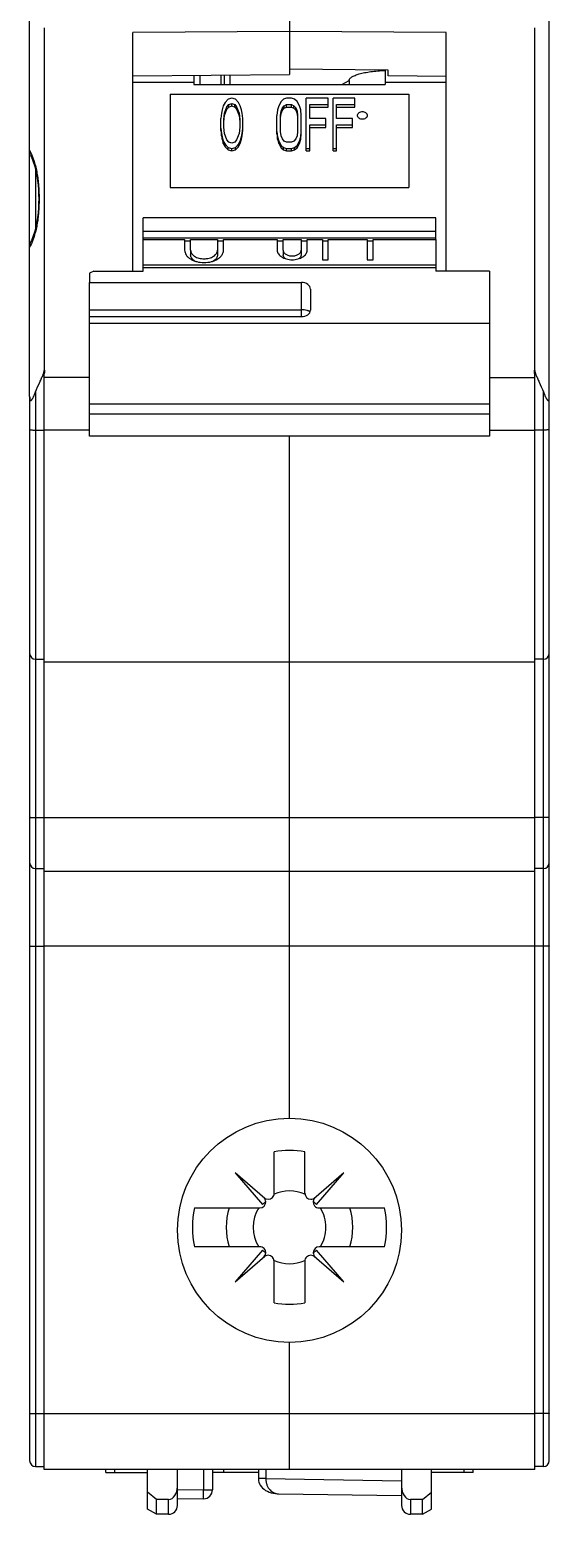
# Model space of a CAD drawing. Header units: millimetres. Extents: x 267.1 to 284.5, y 120 to 208.
# Drawn here: x 267.06 to 284.46, y 120.03 to 169.69 of the extents above; entities that cross this region are included whole.
import ezdxf

# ---------------------------------------------------------------- set-up
doc = ezdxf.new("R2010")
doc.units = ezdxf.units.MM
doc.header["$MEASUREMENT"] = 0
doc.layers.get('0').update_dxf_attribs({"lineweight": 0})
for name, color, linetype, lineweight in [('02_PLANES', 7, 'Continuous', 0), ('03_AXES', 7, 'Continuous', 0), ('08_DRAFTS', 7, 'Continuous', 0), ('09_ROUNDS', 7, 'Continuous', 0), ('10_CHAMFER', 7, 'Continuous', 0)]:
    doc.layers.add(name, color=color, linetype=linetype, lineweight=lineweight)

msp = doc.modelspace()

# ---------------------------------------------------------------- linework, layer by layer
at = {"color": 7, "lineweight": 25}
for p, q in [((284.463, 121.828), (284.463, 206.228)), ((267.563, 158.302), (267.563, 169.754)), ((283.963, 169.754), (283.963, 158.302)), ((272.563, 167.937), (272.563, 167.857)), ((272.563, 167.857), (278.963, 167.857)), ((277.513, 167.857), (277.763, 167.991)), ((277.763, 167.992), (277.763, 167.857)), ((278.963, 167.937), (278.963, 167.857)), ((271.763, 167.534), (279.763, 167.534)), ((271.763, 167.534), (271.763, 164.412)), ((273.708, 167.36), (273.606, 167.253)), ((273.831, 167.396), (273.708, 167.36)), ((273.953, 167.36), (273.831, 167.396)), ((274.055, 167.253), (273.953, 167.36)), ((275.566, 167.36), (275.484, 167.288)), ((275.668, 167.396), (275.566, 167.36)), ((275.832, 167.396), (275.668, 167.396)), ((275.934, 167.36), (275.832, 167.396)), ((276.015, 167.288), (275.934, 167.36)), ((276.322, 165.632), (276.322, 167.396)), ((277.057, 167.396), (276.322, 167.396)), ((277.057, 167.1), (277.057, 167.396)), ((277.22, 165.632), (277.22, 167.396)), ((277.955, 167.396), (277.22, 167.396)), ((277.955, 167.1), (277.955, 167.396)), ((279.763, 167.534), (279.763, 164.412)), ((273.484, 166.894), (273.463, 166.715)), ((273.504, 167.002), (273.484, 166.894)), ((273.545, 167.145), (273.504, 167.002)), ((273.606, 167.253), (273.545, 167.145)), ((273.565, 166.68), (273.586, 166.894)), ((273.586, 166.894), (273.667, 167.109)), ((273.586, 166.813), (273.667, 167.028)), ((273.586, 166.813), (273.586, 166.894)), ((273.667, 167.109), (273.729, 167.181)), ((273.667, 167.028), (273.667, 167.109)), ((273.667, 167.028), (273.729, 167.1)), ((273.729, 167.181), (273.831, 167.217)), ((273.729, 167.1), (273.729, 167.181)), ((273.729, 167.1), (273.831, 167.136)), ((273.831, 167.217), (273.933, 167.181)), ((273.831, 167.136), (273.831, 167.217)), ((273.831, 167.136), (273.933, 167.1)), ((273.933, 167.181), (273.994, 167.109)), ((273.933, 167.1), (273.933, 167.181)), ((273.933, 167.1), (273.994, 167.028)), ((273.994, 167.109), (274.076, 166.894)), ((273.994, 167.028), (273.994, 167.109)), ((273.994, 167.028), (274.076, 166.813)), ((274.117, 167.145), (274.055, 167.253)), ((274.076, 166.894), (274.096, 166.68)), ((274.076, 166.813), (274.076, 166.894)), ((274.157, 167.002), (274.117, 167.145)), ((274.178, 166.894), (274.157, 167.002)), ((274.198, 166.715), (274.178, 166.894)), ((275.362, 167.002), (275.342, 166.823)), ((275.403, 167.145), (275.362, 167.002)), ((275.484, 167.288), (275.403, 167.145)), ((275.464, 166.823), (275.484, 166.966)), ((275.464, 166.742), (275.484, 166.885)), ((275.484, 166.966), (275.525, 167.074)), ((275.484, 166.885), (275.525, 166.992)), ((275.484, 166.885), (275.484, 166.966)), ((275.525, 167.074), (275.587, 167.145)), ((275.525, 166.992), (275.525, 167.074)), ((275.525, 166.992), (275.587, 167.064)), ((275.587, 167.145), (275.668, 167.181)), ((275.587, 167.064), (275.587, 167.145)), ((275.587, 167.064), (275.668, 167.1)), ((275.668, 167.1), (275.668, 167.181)), ((275.668, 167.181), (275.832, 167.181)), ((275.668, 167.1), (275.832, 167.1)), ((275.832, 167.1), (275.832, 167.181)), ((275.832, 167.181), (275.913, 167.145)), ((275.832, 167.1), (275.913, 167.064)), ((275.913, 167.064), (275.913, 167.145)), ((275.913, 167.145), (275.974, 167.074)), ((275.913, 167.064), (275.974, 166.992)), ((275.974, 166.992), (275.974, 167.074)), ((275.974, 167.074), (276.015, 166.966)), ((275.974, 166.992), (276.015, 166.885)), ((276.097, 167.145), (276.015, 167.288)), ((276.015, 166.966), (276.036, 166.823)), ((276.015, 166.885), (276.015, 166.966)), ((276.015, 166.885), (276.036, 166.742)), ((276.138, 167.002), (276.097, 167.145)), ((276.158, 166.823), (276.138, 167.002)), ((276.444, 166.715), (276.444, 167.181)), ((276.444, 167.181), (277.057, 167.181)), ((276.444, 167.1), (277.057, 167.1)), ((277.342, 166.715), (277.342, 167.181)), ((277.342, 167.181), (277.955, 167.181)), ((277.342, 167.1), (277.955, 167.1)), ((273.463, 166.312), (273.463, 166.715)), ((273.463, 166.393), (273.484, 166.214)), ((273.565, 166.599), (273.586, 166.813)), ((273.565, 166.429), (273.565, 166.68)), ((273.586, 166.214), (273.565, 166.429)), ((274.076, 166.813), (274.096, 166.599)), ((274.096, 166.429), (274.076, 166.214)), ((274.096, 166.68), (274.096, 166.429)), ((274.178, 166.214), (274.198, 166.393)), ((274.198, 166.312), (274.198, 166.715)), ((275.342, 166.205), (275.342, 166.823)), ((275.464, 166.286), (275.464, 166.823)), ((276.036, 166.823), (276.036, 166.286)), ((276.158, 166.205), (276.158, 166.823)), ((276.975, 166.715), (276.444, 166.715)), ((276.444, 165.632), (276.444, 166.501)), ((276.444, 166.501), (276.975, 166.501)), ((276.444, 166.42), (276.975, 166.42)), ((276.975, 166.42), (276.975, 166.715)), ((277.873, 166.715), (277.342, 166.715)), ((277.342, 165.632), (277.342, 166.501)), ((277.342, 166.501), (277.873, 166.501)), ((277.342, 166.42), (277.873, 166.42)), ((277.873, 166.42), (277.873, 166.715)), ((273.463, 166.312), (273.484, 166.133)), ((273.484, 166.214), (273.504, 166.107)), ((273.484, 166.133), (273.484, 166.214)), ((273.484, 166.133), (273.504, 166.026)), ((273.504, 166.107), (273.545, 165.963)), ((273.504, 166.026), (273.504, 166.107)), ((273.504, 166.026), (273.545, 165.882)), ((273.545, 165.963), (273.606, 165.856)), ((273.545, 165.882), (273.545, 165.963)), ((273.545, 165.882), (273.606, 165.775)), ((273.667, 165.999), (273.586, 166.214)), ((273.729, 165.928), (273.667, 165.999)), ((273.831, 165.892), (273.729, 165.928)), ((273.933, 165.928), (273.831, 165.892)), ((273.994, 165.999), (273.933, 165.928)), ((274.076, 166.214), (273.994, 165.999)), ((274.055, 165.856), (274.117, 165.963)), ((274.055, 165.775), (274.117, 165.882)), ((274.117, 165.963), (274.157, 166.107)), ((274.117, 165.882), (274.157, 166.026)), ((274.117, 165.882), (274.117, 165.963)), ((274.157, 166.107), (274.178, 166.214)), ((274.157, 166.026), (274.178, 166.133)), ((274.157, 166.026), (274.157, 166.107)), ((274.178, 166.133), (274.198, 166.312)), ((274.178, 166.133), (274.178, 166.214)), ((275.342, 166.286), (275.362, 166.107)), ((275.342, 166.205), (275.362, 166.026)), ((275.362, 166.026), (275.362, 166.107)), ((275.362, 166.107), (275.403, 165.963)), ((275.362, 166.026), (275.403, 165.882)), ((275.403, 165.882), (275.403, 165.963)), ((275.403, 165.963), (275.484, 165.82)), ((275.403, 165.882), (275.484, 165.739)), ((275.484, 166.142), (275.464, 166.286)), ((275.525, 166.035), (275.484, 166.142)), ((275.587, 165.963), (275.525, 166.035)), ((275.668, 165.928), (275.587, 165.963)), ((275.832, 165.928), (275.668, 165.928)), ((275.913, 165.963), (275.832, 165.928)), ((275.974, 166.035), (275.913, 165.963)), ((276.015, 166.142), (275.974, 166.035)), ((276.036, 166.286), (276.015, 166.142)), ((276.015, 165.82), (276.097, 165.963)), ((276.015, 165.739), (276.097, 165.882)), ((276.097, 165.963), (276.138, 166.107)), ((276.097, 165.882), (276.138, 166.026)), ((276.097, 165.882), (276.097, 165.963)), ((276.138, 166.107), (276.158, 166.286)), ((276.138, 166.026), (276.158, 166.205)), ((276.138, 166.026), (276.138, 166.107)), ((273.606, 165.856), (273.708, 165.749)), ((273.606, 165.775), (273.606, 165.856)), ((273.606, 165.775), (273.708, 165.668)), ((273.708, 165.749), (273.831, 165.713)), ((273.708, 165.668), (273.708, 165.749)), ((273.708, 165.668), (273.831, 165.632)), ((273.831, 165.713), (273.953, 165.749)), ((273.831, 165.632), (273.831, 165.713)), ((273.831, 165.632), (273.953, 165.668)), ((273.953, 165.749), (274.055, 165.856)), ((273.953, 165.668), (274.055, 165.775)), ((273.953, 165.668), (273.953, 165.749)), ((274.055, 165.775), (274.055, 165.856)), ((275.484, 165.739), (275.484, 165.82)), ((275.484, 165.82), (275.566, 165.749)), ((275.484, 165.739), (275.566, 165.668)), ((275.566, 165.668), (275.566, 165.749)), ((275.566, 165.749), (275.668, 165.713)), ((275.566, 165.668), (275.668, 165.632)), ((275.668, 165.632), (275.668, 165.713)), ((275.668, 165.713), (275.832, 165.713)), ((275.668, 165.632), (275.832, 165.632)), ((275.832, 165.713), (275.934, 165.749)), ((275.832, 165.632), (275.832, 165.713)), ((275.832, 165.632), (275.934, 165.668)), ((275.934, 165.749), (276.015, 165.82)), ((275.934, 165.668), (275.934, 165.749)), ((275.934, 165.668), (276.015, 165.739)), ((276.015, 165.739), (276.015, 165.82)), ((276.322, 165.713), (276.444, 165.713)), ((276.322, 165.632), (276.444, 165.632)), ((277.22, 165.713), (277.342, 165.713)), ((277.22, 165.632), (277.342, 165.632)), ((271.763, 164.412), (279.763, 164.412)), ((270.863, 162.668), (272.253, 162.668)), ((270.863, 161.812), (270.863, 162.668)), ((272.253, 162.668), (272.253, 162.31)), ((272.253, 162.62), (272.453, 162.62)), ((272.453, 162.668), (273.353, 162.668)), ((272.453, 162.31), (272.453, 162.668)), ((273.353, 162.668), (273.353, 162.31)), ((273.353, 162.62), (273.553, 162.62)), ((273.553, 162.668), (275.353, 162.668)), ((273.553, 162.31), (273.553, 162.668)), ((275.353, 162.668), (275.353, 162.31)), ((275.353, 162.62), (275.553, 162.62)), ((275.553, 162.668), (276.153, 162.668)), ((275.553, 162.31), (275.553, 162.668)), ((276.153, 162.668), (276.153, 162.31)), ((276.153, 162.62), (276.353, 162.62)), ((276.353, 162.668), (276.863, 162.668)), ((276.353, 162.31), (276.353, 162.668)), ((276.863, 162.668), (276.863, 161.994)), ((276.863, 162.62), (277.063, 162.62)), ((277.063, 162.668), (278.363, 162.668)), ((277.063, 161.994), (277.063, 162.668)), ((278.363, 162.668), (278.363, 161.994)), ((278.363, 162.62), (278.563, 162.62)), ((278.563, 161.994), (278.563, 162.668)), ((278.563, 162.668), (280.663, 162.668)), ((280.663, 162.668), (280.663, 161.812)), ((282.463, 161.608), (280.663, 161.608)), ((267.512, 158.146), (267.553, 158.146)), ((267.553, 121.528), (267.553, 158.289)), ((269.063, 158.054), (267.553, 158.054)), ((282.463, 158.054), (283.973, 158.054)), ((283.973, 121.528), (283.973, 158.289)), ((284.014, 158.146), (283.973, 158.146)), ((267.263, 157.573), (267.263, 121.628)), ((284.263, 121.628), (284.263, 157.573)), ((267.063, 157.422), (267.063, 121.828)), ((267.263, 156.297), (267.553, 156.297)), ((269.063, 156.293), (267.553, 156.293)), ((282.463, 156.293), (283.973, 156.293)), ((284.263, 156.297), (283.973, 156.297)), ((267.263, 148.628), (267.553, 148.628)), ((283.973, 148.528), (267.553, 148.528)), ((284.263, 148.628), (283.973, 148.628)), ((267.263, 143.331), (267.553, 143.331)), ((283.973, 143.32), (267.553, 143.32)), ((284.263, 143.331), (283.973, 143.331)), ((267.263, 141.628), (267.553, 141.628)), ((284.263, 141.628), (283.973, 141.628)), ((283.973, 141.528), (267.553, 141.528)), ((267.263, 139.032), (267.553, 139.032)), ((283.973, 139.028), (267.553, 139.028)), ((284.263, 139.032), (283.973, 139.032)), ((274.935, 130.589), (273.942, 131.449)), ((273.942, 131.449), (274.862, 130.388)), ((277.584, 131.449), (276.577, 130.576)), ((276.665, 130.388), (277.584, 131.449)), ((274.862, 130.388), (274.968, 130.494)), ((276.553, 130.5), (276.665, 130.388)), ((274.862, 128.868), (273.942, 127.807)), ((273.942, 127.807), (274.935, 128.667)), ((274.968, 128.762), (274.862, 128.868)), ((276.665, 128.868), (276.56, 128.763)), ((276.593, 128.666), (277.584, 127.807)), ((277.584, 127.807), (276.665, 128.868)), ((267.263, 123.395), (267.553, 123.395)), ((283.973, 123.389), (267.553, 123.389)), ((284.263, 123.395), (283.973, 123.395)), ((267.263, 121.628), (267.553, 121.628)), ((283.973, 121.528), (267.553, 121.528)), ((284.263, 121.628), (283.973, 121.628))]:
    msp.add_line(p, q, dxfattribs=at)
for points, knots in [([(278.203, 166.941), (278.181, 166.941), (278.159, 166.938), (278.138, 166.932), (278.119, 166.926), (278.1, 166.918), (278.083, 166.906), (278.068, 166.896), (278.055, 166.883), (278.046, 166.867), (278.042, 166.86), (278.039, 166.852), (278.037, 166.845), (278.034, 166.837), (278.033, 166.829), (278.033, 166.821)], [0, 0, 0, 0, 1, 1, 1, 2, 2, 2, 3, 3, 3, 4, 4, 4, 5, 5, 5, 5]), ([(278.373, 166.821), (278.373, 166.829), (278.372, 166.837), (278.37, 166.845), (278.368, 166.852), (278.364, 166.86), (278.36, 166.867), (278.351, 166.883), (278.338, 166.896), (278.323, 166.906), (278.307, 166.918), (278.288, 166.926), (278.268, 166.932), (278.247, 166.938), (278.225, 166.941), (278.203, 166.941)], [0, 0, 0, 0, 1, 1, 1, 2, 2, 2, 3, 3, 3, 4, 4, 4, 5, 5, 5, 5]), ([(278.033, 166.821), (278.033, 166.813), (278.034, 166.805), (278.037, 166.798), (278.039, 166.79), (278.042, 166.782), (278.046, 166.775), (278.055, 166.76), (278.068, 166.747), (278.083, 166.736), (278.1, 166.724), (278.119, 166.716), (278.138, 166.71), (278.159, 166.704), (278.181, 166.701), (278.203, 166.701)], [0, 0, 0, 0, 1, 1, 1, 2, 2, 2, 3, 3, 3, 4, 4, 4, 5, 5, 5, 5]), ([(278.203, 166.701), (278.225, 166.701), (278.247, 166.704), (278.268, 166.71), (278.288, 166.716), (278.307, 166.724), (278.323, 166.736), (278.338, 166.747), (278.351, 166.76), (278.36, 166.775), (278.364, 166.782), (278.368, 166.79), (278.37, 166.798), (278.372, 166.805), (278.373, 166.813), (278.373, 166.821)], [0, 0, 0, 0, 1, 1, 1, 2, 2, 2, 3, 3, 3, 4, 4, 4, 5, 5, 5, 5]), ([(267.263, 157.573), (267.307, 157.684), (267.354, 157.793), (267.403, 157.902), (267.423, 157.947), (267.443, 157.991), (267.463, 158.036), (267.48, 158.072), (267.496, 158.109), (267.512, 158.146)], [0, 0, 0, 0, 1, 1, 1, 2, 2, 2, 3, 3, 3, 3]), ([(267.512, 158.146), (267.517, 158.157), (267.522, 158.168), (267.526, 158.18), (267.538, 158.215), (267.547, 158.252), (267.553, 158.289)], [0, 0, 0, 0, 1, 1, 1, 2, 2, 2, 2]), ([(267.563, 158.302), (267.563, 158.292), (267.563, 158.281), (267.563, 158.27), (267.561, 158.238), (267.558, 158.207), (267.553, 158.176)], [0, 0, 0, 0, 1, 1, 1, 2, 2, 2, 2]), ([(283.973, 158.176), (283.972, 158.186), (283.97, 158.196), (283.969, 158.206), (283.965, 158.238), (283.963, 158.27), (283.963, 158.302)], [0, 0, 0, 0, 1, 1, 1, 2, 2, 2, 2]), ([(283.973, 158.289), (283.975, 158.276), (283.978, 158.264), (283.98, 158.251), (283.988, 158.215), (284, 158.18), (284.014, 158.146)], [0, 0, 0, 0, 1, 1, 1, 2, 2, 2, 2]), ([(284.014, 158.146), (284.03, 158.109), (284.047, 158.072), (284.063, 158.036), (284.083, 157.991), (284.103, 157.947), (284.123, 157.902), (284.172, 157.793), (284.22, 157.684), (284.263, 157.573)], [0, 0, 0, 0, 1, 1, 1, 2, 2, 2, 3, 3, 3, 3]), ([(267.063, 157.422), (267.063, 157.396), (267.064, 157.37), (267.068, 157.345), (267.07, 157.332), (267.072, 157.32), (267.077, 157.308), (267.079, 157.303), (267.081, 157.298), (267.084, 157.294), (267.087, 157.29), (267.09, 157.287), (267.094, 157.285), (267.095, 157.284), (267.097, 157.283), (267.099, 157.283), (267.1, 157.283), (267.102, 157.283), (267.104, 157.283), (267.108, 157.284), (267.111, 157.285), (267.114, 157.287), (267.117, 157.289), (267.121, 157.292), (267.123, 157.295), (267.127, 157.297), (267.129, 157.301), (267.132, 157.304), (267.135, 157.307), (267.138, 157.311), (267.14, 157.314), (267.143, 157.318), (267.146, 157.322), (267.148, 157.326), (267.154, 157.334), (267.159, 157.342), (267.163, 157.351), (267.168, 157.359), (267.173, 157.368), (267.177, 157.377), (267.182, 157.386), (267.186, 157.395), (267.191, 157.404), (267.195, 157.413), (267.199, 157.422), (267.204, 157.431), (267.208, 157.441), (267.212, 157.45), (267.216, 157.459), (267.224, 157.478), (267.232, 157.497), (267.24, 157.516), (267.248, 157.535), (267.256, 157.554), (267.263, 157.573)], [0, 0, 0, 0, 1, 1, 1, 2, 2, 2, 3, 3, 3, 4, 4, 4, 5, 5, 5, 6, 6, 6, 7, 7, 7, 8, 8, 8, 9, 9, 9, 10, 10, 10, 11, 11, 11, 12, 12, 12, 13, 13, 13, 14, 14, 14, 15, 15, 15, 16, 16, 16, 17, 17, 17, 18, 18, 18, 18]), ([(284.263, 157.573), (284.271, 157.554), (284.278, 157.535), (284.286, 157.516), (284.294, 157.497), (284.302, 157.478), (284.31, 157.459), (284.314, 157.45), (284.319, 157.441), (284.323, 157.431), (284.327, 157.422), (284.331, 157.413), (284.336, 157.404), (284.34, 157.395), (284.345, 157.386), (284.349, 157.377), (284.354, 157.368), (284.358, 157.359), (284.363, 157.351), (284.368, 157.342), (284.373, 157.334), (284.378, 157.326), (284.381, 157.322), (284.383, 157.318), (284.386, 157.314), (284.389, 157.311), (284.391, 157.307), (284.394, 157.304), (284.397, 157.301), (284.4, 157.297), (284.403, 157.295), (284.406, 157.292), (284.409, 157.289), (284.412, 157.287), (284.416, 157.285), (284.419, 157.284), (284.423, 157.283), (284.424, 157.283), (284.426, 157.283), (284.428, 157.283), (284.43, 157.283), (284.431, 157.284), (284.433, 157.285), (284.437, 157.287), (284.44, 157.29), (284.442, 157.294), (284.446, 157.298), (284.448, 157.303), (284.45, 157.308), (284.454, 157.32), (284.456, 157.332), (284.458, 157.345), (284.462, 157.37), (284.463, 157.396), (284.463, 157.422)], [0, 0, 0, 0, 1, 1, 1, 2, 2, 2, 3, 3, 3, 4, 4, 4, 5, 5, 5, 6, 6, 6, 7, 7, 7, 8, 8, 8, 9, 9, 9, 10, 10, 10, 11, 11, 11, 12, 12, 12, 13, 13, 13, 14, 14, 14, 15, 15, 15, 16, 16, 16, 17, 17, 17, 18, 18, 18, 18]), ([(267.063, 156.304), (267.063, 156.304), (267.064, 156.304), (267.064, 156.304), (267.065, 156.303), (267.066, 156.303), (267.067, 156.303), (267.069, 156.303), (267.07, 156.302), (267.072, 156.302), (267.074, 156.302), (267.076, 156.302), (267.078, 156.302), (267.081, 156.301), (267.084, 156.301), (267.087, 156.301), (267.09, 156.301), (267.094, 156.3), (267.097, 156.3), (267.101, 156.3), (267.105, 156.3), (267.109, 156.3), (267.113, 156.299), (267.117, 156.299), (267.122, 156.299), (267.132, 156.299), (267.142, 156.298), (267.152, 156.298), (267.164, 156.298), (267.175, 156.298), (267.187, 156.297), (267.199, 156.297), (267.212, 156.297), (267.224, 156.297), (267.237, 156.297), (267.25, 156.297), (267.263, 156.297)], [0, 0, 0, 0, 1, 1, 1, 2, 2, 2, 3, 3, 3, 4, 4, 4, 5, 5, 5, 6, 6, 6, 7, 7, 7, 8, 8, 8, 9, 9, 9, 10, 10, 10, 11, 11, 11, 12, 12, 12, 12]), ([(284.463, 156.304), (284.463, 156.304), (284.463, 156.304), (284.462, 156.304), (284.461, 156.303), (284.46, 156.303), (284.459, 156.303), (284.458, 156.303), (284.456, 156.302), (284.455, 156.302), (284.452, 156.302), (284.45, 156.302), (284.448, 156.302), (284.445, 156.301), (284.442, 156.301), (284.44, 156.301), (284.436, 156.301), (284.433, 156.3), (284.43, 156.3), (284.426, 156.3), (284.422, 156.3), (284.418, 156.3), (284.413, 156.299), (284.409, 156.299), (284.405, 156.299), (284.395, 156.299), (284.384, 156.298), (284.374, 156.298), (284.363, 156.298), (284.351, 156.298), (284.34, 156.297), (284.327, 156.297), (284.315, 156.297), (284.302, 156.297), (284.289, 156.297), (284.276, 156.297), (284.263, 156.297)], [0, 0, 0, 0, 1, 1, 1, 2, 2, 2, 3, 3, 3, 4, 4, 4, 5, 5, 5, 6, 6, 6, 7, 7, 7, 8, 8, 8, 9, 9, 9, 10, 10, 10, 11, 11, 11, 12, 12, 12, 12]), ([(267.063, 143.352), (267.063, 143.351), (267.064, 143.35), (267.064, 143.35), (267.065, 143.349), (267.066, 143.348), (267.067, 143.348), (267.069, 143.347), (267.07, 143.346), (267.072, 143.346), (267.074, 143.345), (267.076, 143.344), (267.078, 143.344), (267.085, 143.342), (267.091, 143.341), (267.097, 143.34), (267.105, 143.339), (267.114, 143.338), (267.122, 143.337), (267.132, 143.336), (267.142, 143.335), (267.152, 143.334), (267.164, 143.334), (267.175, 143.333), (267.187, 143.332), (267.212, 143.331), (267.238, 143.331), (267.263, 143.331)], [0, 0, 0, 0, 1, 1, 1, 2, 2, 2, 3, 3, 3, 4, 4, 4, 5, 5, 5, 6, 6, 6, 7, 7, 7, 8, 8, 8, 9, 9, 9, 9]), ([(284.463, 143.352), (284.463, 143.351), (284.463, 143.35), (284.462, 143.35), (284.461, 143.349), (284.46, 143.348), (284.459, 143.348), (284.458, 143.347), (284.456, 143.346), (284.455, 143.346), (284.452, 143.345), (284.45, 143.344), (284.448, 143.344), (284.442, 143.342), (284.436, 143.341), (284.43, 143.34), (284.421, 143.339), (284.413, 143.338), (284.405, 143.337), (284.395, 143.336), (284.384, 143.335), (284.374, 143.334), (284.363, 143.334), (284.351, 143.333), (284.34, 143.332), (284.314, 143.331), (284.289, 143.331), (284.263, 143.331)], [0, 0, 0, 0, 1, 1, 1, 2, 2, 2, 3, 3, 3, 4, 4, 4, 5, 5, 5, 6, 6, 6, 7, 7, 7, 8, 8, 8, 9, 9, 9, 9]), ([(267.063, 139.038), (267.063, 139.038), (267.064, 139.038), (267.064, 139.038), (267.065, 139.037), (267.066, 139.037), (267.067, 139.037), (267.069, 139.037), (267.07, 139.037), (267.072, 139.036), (267.074, 139.036), (267.076, 139.036), (267.078, 139.036), (267.081, 139.036), (267.084, 139.035), (267.087, 139.035), (267.09, 139.035), (267.094, 139.035), (267.097, 139.035), (267.101, 139.034), (267.105, 139.034), (267.109, 139.034), (267.113, 139.034), (267.117, 139.034), (267.122, 139.034), (267.132, 139.033), (267.142, 139.033), (267.152, 139.033), (267.164, 139.032), (267.175, 139.032), (267.187, 139.032), (267.199, 139.032), (267.212, 139.032), (267.224, 139.032), (267.237, 139.032), (267.25, 139.032), (267.263, 139.032)], [0, 0, 0, 0, 1, 1, 1, 2, 2, 2, 3, 3, 3, 4, 4, 4, 5, 5, 5, 6, 6, 6, 7, 7, 7, 8, 8, 8, 9, 9, 9, 10, 10, 10, 11, 11, 11, 12, 12, 12, 12]), ([(284.463, 139.038), (284.463, 139.038), (284.463, 139.038), (284.462, 139.038), (284.461, 139.037), (284.46, 139.037), (284.459, 139.037), (284.458, 139.037), (284.456, 139.037), (284.455, 139.036), (284.452, 139.036), (284.45, 139.036), (284.448, 139.036), (284.445, 139.036), (284.442, 139.035), (284.44, 139.035), (284.436, 139.035), (284.433, 139.035), (284.43, 139.035), (284.426, 139.034), (284.422, 139.034), (284.418, 139.034), (284.413, 139.034), (284.409, 139.034), (284.405, 139.034), (284.395, 139.033), (284.384, 139.033), (284.374, 139.033), (284.363, 139.032), (284.351, 139.032), (284.34, 139.032), (284.327, 139.032), (284.315, 139.032), (284.302, 139.032), (284.289, 139.032), (284.276, 139.032), (284.263, 139.032)], [0, 0, 0, 0, 1, 1, 1, 2, 2, 2, 3, 3, 3, 4, 4, 4, 5, 5, 5, 6, 6, 6, 7, 7, 7, 8, 8, 8, 9, 9, 9, 10, 10, 10, 11, 11, 11, 12, 12, 12, 12]), ([(274.768, 130.278), (274.879, 130.278), (274.968, 130.368), (274.968, 130.478), (274.968, 130.532), (274.947, 130.583), (274.908, 130.621)], [0, 0, 0, 0, 1, 1, 1, 2, 2, 2, 2]), ([(276.615, 130.624), (276.534, 130.549), (276.53, 130.422), (276.605, 130.341), (276.643, 130.301), (276.696, 130.278), (276.751, 130.278)], [0, 0, 0, 0, 1, 1, 1, 2, 2, 2, 2]), ([(274.908, 128.635), (274.987, 128.713), (274.988, 128.839), (274.911, 128.918), (274.873, 128.956), (274.822, 128.978), (274.768, 128.978)], [0, 0, 0, 0, 1, 1, 1, 2, 2, 2, 2]), ([(276.759, 128.978), (276.648, 128.978), (276.559, 128.888), (276.559, 128.778), (276.559, 128.724), (276.58, 128.673), (276.619, 128.636)], [0, 0, 0, 0, 1, 1, 1, 2, 2, 2, 2]), ([(267.063, 123.409), (267.063, 123.409), (267.064, 123.408), (267.064, 123.408), (267.065, 123.407), (267.066, 123.407), (267.067, 123.407), (267.069, 123.406), (267.07, 123.406), (267.072, 123.405), (267.074, 123.405), (267.076, 123.404), (267.078, 123.404), (267.085, 123.403), (267.091, 123.402), (267.097, 123.402), (267.105, 123.401), (267.114, 123.4), (267.122, 123.4), (267.132, 123.399), (267.142, 123.398), (267.152, 123.398), (267.164, 123.397), (267.175, 123.397), (267.187, 123.397), (267.199, 123.396), (267.212, 123.396), (267.224, 123.396), (267.237, 123.396), (267.25, 123.395), (267.263, 123.395)], [0, 0, 0, 0, 1, 1, 1, 2, 2, 2, 3, 3, 3, 4, 4, 4, 5, 5, 5, 6, 6, 6, 7, 7, 7, 8, 8, 8, 9, 9, 9, 10, 10, 10, 10]), ([(284.463, 123.409), (284.463, 123.409), (284.463, 123.408), (284.462, 123.408), (284.461, 123.407), (284.46, 123.407), (284.459, 123.407), (284.458, 123.406), (284.456, 123.406), (284.455, 123.405), (284.452, 123.405), (284.45, 123.404), (284.448, 123.404), (284.442, 123.403), (284.436, 123.402), (284.43, 123.402), (284.421, 123.401), (284.413, 123.4), (284.405, 123.4), (284.395, 123.399), (284.384, 123.398), (284.374, 123.398), (284.363, 123.397), (284.351, 123.397), (284.34, 123.397), (284.327, 123.396), (284.315, 123.396), (284.302, 123.396), (284.289, 123.396), (284.276, 123.395), (284.263, 123.395)], [0, 0, 0, 0, 1, 1, 1, 2, 2, 2, 3, 3, 3, 4, 4, 4, 5, 5, 5, 6, 6, 6, 7, 7, 7, 8, 8, 8, 9, 9, 9, 10, 10, 10, 10])]:
    msp.add_open_spline(points, degree=3, knots=knots, dxfattribs=at)
for points in [[(267.063, 148.828), (267.063, 148.718), (267.153, 148.628), (267.263, 148.628)], [(284.263, 148.628), (284.374, 148.628), (284.463, 148.718), (284.463, 148.828)], [(267.063, 141.828), (267.063, 141.718), (267.153, 141.628), (267.263, 141.628)], [(284.263, 141.628), (284.374, 141.628), (284.463, 141.718), (284.463, 141.828)], [(276.278, 132.151), (275.938, 132.22), (275.588, 132.22), (275.248, 132.151)], [(273.746, 130.278), (273.61, 129.855), (273.61, 129.401), (273.746, 128.978)], [(274.731, 130.278), (274.481, 129.881), (274.481, 129.375), (274.731, 128.978)], [(276.983, 129.628), (276.983, 129.858), (276.918, 130.083), (276.796, 130.278)], [(275.248, 127.105), (275.588, 127.036), (275.938, 127.036), (276.278, 127.105)], [(267.063, 121.828), (267.063, 121.718), (267.153, 121.628), (267.263, 121.628)], [(284.263, 121.628), (284.374, 121.628), (284.463, 121.718), (284.463, 121.828)]]:
    msp.add_open_spline(points, degree=3, dxfattribs=at)
at = {"layer": '02_PLANES', "color": 7, "lineweight": 25}
for p, q in [((269.613, 121.428), (269.613, 121.528)), ((269.613, 121.428), (271.013, 121.428)), ((269.913, 121.428), (269.913, 121.528)), ((274.72, 121.428), (273.183, 121.428)), ((273.563, 121.428), (273.563, 121.528))]:
    msp.add_line(p, q, dxfattribs=at)
at = {"layer": '03_AXES', "color": 7, "lineweight": 25}
for p, q in [((270.513, 167.937), (272.563, 167.937)), ((272.563, 168.162), (272.563, 167.937)), ((278.963, 168.338), (278.963, 167.937)), ((278.963, 167.937), (281.013, 167.937)), ((272.453, 162.31), (272.453, 162.155)), ((273.353, 162.31), (273.353, 162.155)), ((275.553, 162.31), (275.553, 162.155)), ((276.153, 162.31), (276.153, 162.155)), ((276.863, 161.994), (277.063, 161.994)), ((278.363, 161.994), (278.563, 161.994)), ((275.763, 133.278), (275.763, 156.095)), ((275.248, 130.764), (275.248, 132.151)), ((276.278, 130.77), (276.278, 132.151)), ((272.578, 130.278), (274.768, 130.278)), ((276.751, 130.278), (278.948, 130.278)), ((274.768, 128.978), (272.578, 128.978)), ((278.948, 128.978), (276.759, 128.978)), ((275.248, 127.105), (275.248, 128.492)), ((276.278, 128.493), (276.278, 127.105)), ((275.763, 121.528), (275.763, 125.778))]:
    msp.add_line(p, q, dxfattribs=at)
msp.add_circle((275.763, 129.528), 3.75, dxfattribs=at)
for points, knots in [([(272.253, 162.31), (272.253, 162.283), (272.258, 162.256), (272.266, 162.23), (272.274, 162.203), (272.287, 162.177), (272.303, 162.153), (272.32, 162.127), (272.34, 162.103), (272.363, 162.081), (272.388, 162.058), (272.415, 162.037), (272.444, 162.019), (272.475, 161.999), (272.508, 161.982), (272.542, 161.968), (272.579, 161.952), (272.616, 161.94), (272.655, 161.93), (272.735, 161.909), (272.819, 161.899), (272.903, 161.899), (272.987, 161.899), (273.071, 161.909), (273.152, 161.93), (273.19, 161.94), (273.228, 161.952), (273.264, 161.968), (273.298, 161.982), (273.332, 161.999), (273.363, 162.019), (273.392, 162.037), (273.419, 162.058), (273.444, 162.081), (273.466, 162.103), (273.487, 162.127), (273.504, 162.153), (273.519, 162.177), (273.532, 162.203), (273.541, 162.23), (273.549, 162.256), (273.553, 162.283), (273.553, 162.31)], [0, 0, 0, 0, 1, 1, 1, 2, 2, 2, 3, 3, 3, 4, 4, 4, 5, 5, 5, 6, 6, 6, 7, 7, 7, 8, 8, 8, 9, 9, 9, 10, 10, 10, 11, 11, 11, 12, 12, 12, 13, 13, 13, 14, 14, 14, 14]), ([(272.453, 162.31), (272.453, 162.291), (272.456, 162.273), (272.462, 162.255), (272.468, 162.236), (272.477, 162.218), (272.488, 162.201), (272.499, 162.183), (272.513, 162.167), (272.529, 162.152), (272.546, 162.136), (272.565, 162.121), (272.585, 162.109), (272.607, 162.095), (272.63, 162.083), (272.653, 162.073), (272.678, 162.063), (272.705, 162.054), (272.731, 162.047), (272.787, 162.032), (272.845, 162.025), (272.903, 162.025), (272.961, 162.025), (273.019, 162.032), (273.075, 162.047), (273.102, 162.054), (273.128, 162.063), (273.153, 162.073), (273.177, 162.083), (273.2, 162.095), (273.221, 162.109), (273.241, 162.121), (273.26, 162.136), (273.277, 162.152), (273.293, 162.167), (273.307, 162.183), (273.319, 162.201), (273.33, 162.218), (273.339, 162.236), (273.345, 162.255), (273.35, 162.273), (273.353, 162.291), (273.353, 162.31)], [0, 0, 0, 0, 1, 1, 1, 2, 2, 2, 3, 3, 3, 4, 4, 4, 5, 5, 5, 6, 6, 6, 7, 7, 7, 8, 8, 8, 9, 9, 9, 10, 10, 10, 11, 11, 11, 12, 12, 12, 13, 13, 13, 14, 14, 14, 14]), ([(272.594, 161.948), (272.573, 161.961), (272.553, 161.976), (272.534, 161.992), (272.518, 162.007), (272.503, 162.024), (272.49, 162.043), (272.478, 162.06), (272.469, 162.078), (272.463, 162.098), (272.456, 162.116), (272.453, 162.136), (272.453, 162.155)], [0, 0, 0, 0, 1, 1, 1, 2, 2, 2, 3, 3, 3, 4, 4, 4, 4]), ([(273.353, 162.155), (273.353, 162.136), (273.35, 162.116), (273.344, 162.098), (273.338, 162.078), (273.328, 162.06), (273.317, 162.043), (273.304, 162.024), (273.289, 162.007), (273.272, 161.992), (273.254, 161.976), (273.234, 161.961), (273.212, 161.948)], [0, 0, 0, 0, 1, 1, 1, 2, 2, 2, 3, 3, 3, 4, 4, 4, 4]), ([(275.353, 162.31), (275.353, 162.289), (275.357, 162.268), (275.363, 162.248), (275.369, 162.227), (275.379, 162.207), (275.391, 162.189), (275.404, 162.169), (275.42, 162.151), (275.438, 162.134), (275.457, 162.116), (275.478, 162.1), (275.5, 162.086), (275.524, 162.071), (275.549, 162.058), (275.575, 162.047), (275.604, 162.035), (275.632, 162.025), (275.662, 162.018), (275.724, 162.001), (275.789, 161.994), (275.853, 161.994), (275.918, 161.994), (275.982, 162.001), (276.045, 162.018), (276.074, 162.025), (276.103, 162.035), (276.131, 162.047), (276.157, 162.058), (276.183, 162.071), (276.207, 162.086), (276.229, 162.1), (276.25, 162.116), (276.269, 162.134), (276.286, 162.151), (276.302, 162.169), (276.315, 162.189), (276.327, 162.207), (276.337, 162.227), (276.344, 162.248), (276.35, 162.268), (276.353, 162.289), (276.353, 162.31)], [0, 0, 0, 0, 1, 1, 1, 2, 2, 2, 3, 3, 3, 4, 4, 4, 5, 5, 5, 6, 6, 6, 7, 7, 7, 8, 8, 8, 9, 9, 9, 10, 10, 10, 11, 11, 11, 12, 12, 12, 13, 13, 13, 14, 14, 14, 14]), ([(275.553, 162.31), (275.553, 162.298), (275.555, 162.285), (275.559, 162.273), (275.563, 162.261), (275.569, 162.249), (275.576, 162.237), (275.584, 162.225), (275.593, 162.215), (275.604, 162.205), (275.615, 162.194), (275.628, 162.184), (275.641, 162.176), (275.671, 162.157), (275.704, 162.144), (275.738, 162.135), (275.776, 162.125), (275.815, 162.12), (275.853, 162.12), (275.892, 162.12), (275.931, 162.125), (275.968, 162.135), (276.002, 162.144), (276.036, 162.157), (276.065, 162.176), (276.079, 162.184), (276.091, 162.194), (276.103, 162.205), (276.113, 162.215), (276.123, 162.225), (276.13, 162.237), (276.138, 162.249), (276.144, 162.261), (276.147, 162.273), (276.151, 162.285), (276.153, 162.298), (276.153, 162.31)], [0, 0, 0, 0, 1, 1, 1, 2, 2, 2, 3, 3, 3, 4, 4, 4, 5, 5, 5, 6, 6, 6, 7, 7, 7, 8, 8, 8, 9, 9, 9, 10, 10, 10, 11, 11, 11, 12, 12, 12, 12]), ([(275.636, 162.024), (275.624, 162.032), (275.612, 162.042), (275.601, 162.053), (275.591, 162.062), (275.582, 162.073), (275.575, 162.085), (275.568, 162.096), (275.562, 162.107), (275.559, 162.119), (275.555, 162.131), (275.553, 162.143), (275.553, 162.155)], [0, 0, 0, 0, 1, 1, 1, 2, 2, 2, 3, 3, 3, 4, 4, 4, 4]), ([(276.153, 162.155), (276.153, 162.143), (276.151, 162.131), (276.148, 162.119), (276.144, 162.107), (276.139, 162.096), (276.132, 162.085), (276.124, 162.073), (276.115, 162.062), (276.105, 162.053), (276.095, 162.042), (276.083, 162.032), (276.07, 162.024)], [0, 0, 0, 0, 1, 1, 1, 2, 2, 2, 3, 3, 3, 4, 4, 4, 4]), ([(274.908, 130.621), (274.987, 130.544), (275.114, 130.545), (275.191, 130.624), (275.228, 130.661), (275.248, 130.711), (275.248, 130.764)], [0, 0, 0, 0, 1, 1, 1, 2, 2, 2, 2]), ([(276.278, 130.77), (276.278, 130.66), (276.368, 130.57), (276.478, 130.57), (276.529, 130.57), (276.578, 130.589), (276.615, 130.624)], [0, 0, 0, 0, 1, 1, 1, 2, 2, 2, 2]), ([(275.248, 128.492), (275.248, 128.603), (275.159, 128.692), (275.048, 128.692), (274.996, 128.692), (274.946, 128.672), (274.908, 128.635)], [0, 0, 0, 0, 1, 1, 1, 2, 2, 2, 2]), ([(276.619, 128.636), (276.54, 128.713), (276.413, 128.712), (276.336, 128.633), (276.299, 128.596), (276.278, 128.546), (276.278, 128.493)], [0, 0, 0, 0, 1, 1, 1, 2, 2, 2, 2])]:
    msp.add_open_spline(points, degree=3, knots=knots, dxfattribs=at)
for points in [[(276.278, 130.734), (275.952, 130.886), (275.575, 130.886), (275.248, 130.734)], [(272.578, 130.278), (272.49, 129.849), (272.49, 129.407), (272.578, 128.978)], [(277.78, 128.978), (277.917, 129.401), (277.917, 129.855), (277.78, 130.278)], [(278.948, 128.978), (279.035, 129.407), (279.035, 129.849), (278.948, 130.278)], [(276.796, 128.978), (276.918, 129.173), (276.983, 129.398), (276.983, 129.628)], [(275.248, 128.522), (275.575, 128.37), (275.952, 128.37), (276.278, 128.522)]]:
    msp.add_open_spline(points, degree=3, dxfattribs=at)
at = {"layer": '08_DRAFTS', "color": 7, "lineweight": 25}
for p, q in [((275.763, 170.002), (275.763, 168.193)), ((275.763, 169.623), (270.513, 169.597)), ((270.513, 161.608), (270.513, 169.597)), ((281.013, 169.597), (275.763, 169.623)), ((281.013, 161.608), (281.013, 169.597)), ((279.063, 168.337), (275.763, 168.373)), ((270.513, 168.142), (275.763, 168.193)), ((279.063, 168.143), (279.063, 168.337)), ((281.013, 168.124), (279.063, 168.143))]:
    msp.add_line(p, q, dxfattribs=at)
at = {"layer": '09_ROUNDS', "color": 7, "lineweight": 25}
for p, q in [((267.063, 157.422), (267.063, 170.634)), ((272.763, 168.164), (272.763, 167.857)), ((273.463, 168.171), (273.463, 167.857)), ((273.576, 168.172), (273.576, 167.857)), ((273.763, 168.174), (273.763, 167.857)), ((267.266, 163.07), (267.266, 164.986)), ((280.663, 163.399), (270.863, 163.399)), ((270.863, 162.668), (270.863, 163.399)), ((280.663, 162.668), (280.663, 163.399)), ((280.663, 162.934), (270.863, 162.934)), ((280.663, 162.719), (270.863, 162.719)), ((280.663, 161.812), (270.863, 161.812)), ((270.863, 161.608), (270.863, 161.812)), ((280.663, 161.726), (270.863, 161.726)), ((280.663, 161.812), (280.663, 161.608)), ((282.463, 161.608), (282.463, 156.095)), ((269.063, 161.236), (276.163, 161.236)), ((269.063, 156.095), (269.063, 161.236)), ((276.163, 160.092), (276.163, 161.236)), ((276.463, 161.007), (276.463, 160.303)), ((269.063, 160.32), (276.163, 160.32)), ((269.063, 160.092), (276.163, 160.092)), ((282.463, 159.864), (269.063, 159.864)), ((282.463, 157.167), (269.063, 157.167)), ((282.463, 156.828), (269.063, 156.828)), ((282.463, 156.095), (269.063, 156.095)), ((272.013, 120.328), (272.013, 121.528)), ((272.883, 121.528), (272.883, 120.848)), ((273.183, 121.528), (273.183, 120.848)), ((274.72, 121.528), (274.72, 121.221)), ((274.968, 121.221), (274.72, 121.221)), ((274.968, 121.528), (274.968, 121.221)), ((274.968, 121.221), (279.513, 121.152)), ((279.513, 121.528), (279.513, 120.328)), ((281.913, 121.428), (280.513, 121.428)), ((281.613, 121.428), (281.613, 121.528)), ((281.913, 121.428), (281.913, 121.528)), ((272.883, 120.848), (272.013, 120.839)), ((272.883, 120.848), (273.183, 120.848)), ((272.886, 120.548), (272.883, 120.848)), ((275.393, 120.714), (279.513, 120.652)), ((271.713, 120.528), (271.313, 120.528)), ((271.713, 120.028), (271.713, 120.528)), ((272.886, 120.548), (272.013, 120.539)), ((280.213, 120.528), (279.813, 120.528)), ((279.813, 120.528), (279.813, 120.028)), ((271.713, 120.028), (271.313, 120.028)), ((280.213, 120.028), (279.813, 120.028))]:
    msp.add_line(p, q, dxfattribs=at)
for points in [[(267.095, 165.477), (267.121, 165.419), (267.184, 165.264), (267.234, 165.109), (267.274, 164.955), (267.305, 164.801), (267.328, 164.647), (267.345, 164.491), (267.357, 164.334), (267.363, 164.174), (267.365, 164.028)], [(267.365, 164.028), (267.363, 163.884), (267.357, 163.724), (267.345, 163.566), (267.328, 163.411), (267.305, 163.256), (267.274, 163.102), (267.235, 162.948), (267.185, 162.794), (267.122, 162.638), (267.095, 162.579)], [(274.72, 121.221), (274.721, 121.201), (274.727, 121.15), (274.739, 121.099), (274.759, 121.048), (274.786, 120.999), (274.821, 120.951), (274.863, 120.906), (274.911, 120.865), (274.965, 120.829), (275.023, 120.797), (275.085, 120.771), (275.151, 120.749), (275.221, 120.732), (275.293, 120.721), (275.369, 120.715), (275.393, 120.714)]]:
    msp.add_lwpolyline(points, dxfattribs=at)
for points, knots in [([(277.763, 167.992), (277.763, 168.002), (277.765, 168.012), (277.769, 168.021), (277.773, 168.032), (277.778, 168.041), (277.785, 168.05), (277.793, 168.061), (277.802, 168.07), (277.812, 168.079), (277.824, 168.089), (277.837, 168.099), (277.85, 168.107), (277.866, 168.117), (277.882, 168.126), (277.898, 168.134), (277.917, 168.144), (277.937, 168.152), (277.957, 168.16), (277.979, 168.169), (278.002, 168.178), (278.024, 168.185), (278.05, 168.194), (278.075, 168.201), (278.101, 168.209), (278.16, 168.225), (278.22, 168.239), (278.28, 168.251), (278.348, 168.264), (278.417, 168.276), (278.487, 168.285), (278.563, 168.296), (278.64, 168.304), (278.717, 168.311), (278.798, 168.318), (278.88, 168.324), (278.963, 168.328)], [0, 0, 0, 0, 1, 1, 1, 2, 2, 2, 3, 3, 3, 4, 4, 4, 5, 5, 5, 6, 6, 6, 7, 7, 7, 8, 8, 8, 9, 9, 9, 10, 10, 10, 11, 11, 11, 12, 12, 12, 12]), ([(267.095, 165.477), (267.084, 165.5), (267.076, 165.525), (267.071, 165.55), (267.066, 165.576), (267.063, 165.602), (267.063, 165.628)], [0, 0, 0, 0, 1, 1, 1, 2, 2, 2, 2]), ([(267.074, 165.633), (267.101, 165.577), (267.126, 165.52), (267.149, 165.462), (267.172, 165.403), (267.194, 165.343), (267.213, 165.282), (267.233, 165.22), (267.251, 165.157), (267.266, 165.093), (267.282, 165.027), (267.296, 164.961), (267.308, 164.894), (267.32, 164.825), (267.331, 164.756), (267.339, 164.686), (267.348, 164.615), (267.355, 164.543), (267.361, 164.471), (267.372, 164.324), (267.378, 164.176), (267.378, 164.028)], [0, 0, 0, 0, 1, 1, 1, 2, 2, 2, 3, 3, 3, 4, 4, 4, 5, 5, 5, 6, 6, 6, 7, 7, 7, 7]), ([(267.378, 164.028), (267.378, 163.88), (267.372, 163.732), (267.361, 163.585), (267.355, 163.513), (267.348, 163.441), (267.339, 163.37), (267.331, 163.3), (267.32, 163.231), (267.308, 163.162), (267.296, 163.095), (267.282, 163.029), (267.266, 162.963), (267.251, 162.899), (267.233, 162.836), (267.213, 162.774), (267.194, 162.713), (267.172, 162.653), (267.149, 162.594), (267.126, 162.536), (267.101, 162.479), (267.074, 162.423)], [0, 0, 0, 0, 1, 1, 1, 2, 2, 2, 3, 3, 3, 4, 4, 4, 5, 5, 5, 6, 6, 6, 7, 7, 7, 7]), ([(267.095, 162.579), (267.084, 162.556), (267.076, 162.531), (267.071, 162.506), (267.066, 162.48), (267.063, 162.454), (267.063, 162.428)], [0, 0, 0, 0, 1, 1, 1, 2, 2, 2, 2]), ([(276.451, 160.244), (276.446, 160.25), (276.44, 160.255), (276.434, 160.26), (276.426, 160.265), (276.418, 160.27), (276.41, 160.274), (276.4, 160.28), (276.389, 160.284), (276.379, 160.288), (276.367, 160.292), (276.355, 160.296), (276.343, 160.299), (276.315, 160.306), (276.287, 160.311), (276.258, 160.315), (276.227, 160.318), (276.195, 160.32), (276.163, 160.32)], [0, 0, 0, 0, 1, 1, 1, 2, 2, 2, 3, 3, 3, 4, 4, 4, 5, 5, 5, 6, 6, 6, 6]), ([(274.968, 121.221), (274.968, 121.183), (274.971, 121.145), (274.978, 121.108), (274.985, 121.073), (274.995, 121.038), (275.008, 121.004), (275.021, 120.973), (275.036, 120.943), (275.054, 120.915), (275.071, 120.889), (275.09, 120.865), (275.111, 120.843), (275.131, 120.822), (275.153, 120.803), (275.176, 120.787), (275.198, 120.771), (275.221, 120.758), (275.246, 120.747), (275.269, 120.737), (275.294, 120.729), (275.319, 120.723), (275.343, 120.718), (275.368, 120.715), (275.393, 120.714)], [0, 0, 0, 0, 1, 1, 1, 2, 2, 2, 3, 3, 3, 4, 4, 4, 5, 5, 5, 6, 6, 6, 7, 7, 7, 8, 8, 8, 8])]:
    msp.add_open_spline(points, degree=3, knots=knots, dxfattribs=at)
for points in [[(267.074, 165.633), (267.071, 165.641), (267.067, 165.649), (267.063, 165.656)], [(267.063, 162.4), (267.067, 162.407), (267.071, 162.415), (267.074, 162.423)], [(276.463, 161.007), (276.463, 161.133), (276.329, 161.236), (276.163, 161.236)], [(276.163, 160.092), (276.329, 160.092), (276.463, 160.187), (276.463, 160.303)], [(271.713, 120.528), (271.879, 120.528), (272.013, 120.718), (272.013, 120.952)], [(272.886, 120.548), (273.05, 120.55), (273.183, 120.683), (273.183, 120.848)], [(279.513, 120.952), (279.513, 120.718), (279.648, 120.528), (279.813, 120.528)], [(271.713, 120.028), (271.879, 120.028), (272.013, 120.162), (272.013, 120.328)], [(279.513, 120.328), (279.513, 120.162), (279.648, 120.028), (279.813, 120.028)]]:
    msp.add_open_spline(points, degree=3, dxfattribs=at)
at = {"layer": '10_CHAMFER', "color": 7, "lineweight": 25}
for p, q in [((269.215, 161.608), (269.063, 161.54)), ((269.063, 161.54), (269.063, 161.236)), ((269.215, 161.608), (270.863, 161.608)), ((271.013, 120.201), (271.013, 121.528)), ((280.513, 120.201), (280.513, 121.528)), ((271.313, 120.528), (271.013, 120.773)), ((280.213, 120.528), (280.513, 120.773)), ((271.313, 120.028), (271.013, 120.201)), ((271.313, 120.028), (271.313, 120.528)), ((280.213, 120.028), (280.213, 120.528)), ((280.213, 120.028), (280.513, 120.201))]:
    msp.add_line(p, q, dxfattribs=at)

doc.saveas('drawing.dxf')
